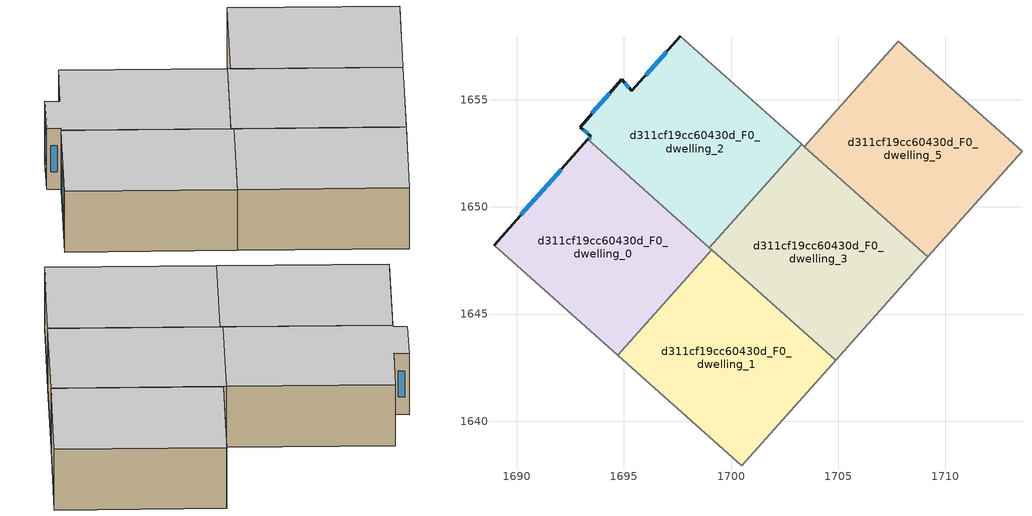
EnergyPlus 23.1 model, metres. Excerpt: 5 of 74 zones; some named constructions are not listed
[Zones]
d311cf19cc60430d_F0_dwelling_0
 floor ground (EU_floor_Construction): 1699.1,1647.99 1694.72,1643.07 1688.94,1648.22 1693.32,1653.14 z0
 wall outside (EU_wall_Construction): 1693.32,1653.14 1688.94,1648.22 z0:3
 wall to d311cf19cc60430d_F0_dwelling_1 (EU_wall_Construction): 1694.72,1643.07 1699.1,1647.99 z0:3
 wall adiabatic (EU_wall_Construction): 1688.94,1648.22 1694.72,1643.07 z0:3
 wall to d311cf19cc60430d_F0_dwelling_2 (EU_wall_Construction): 1698.99,1648.09 1693.32,1653.14 z0:3
 wall to d311cf19cc60430d_F0_dwelling_3 (EU_wall_Construction): 1699.1,1647.99 1698.99,1648.09 z0:3
 window (EU_Window_Construction): 1692.07,1651.74 1690.19,1649.62 z0.86:2.14
 ceiling to d311cf19cc60430d_F1_dwelling_0 (EU_floor_Construction): 1694.72,1643.07 1699.1,1647.99 1693.32,1653.14 1688.94,1648.22 z3
d311cf19cc60430d_F0_dwelling_1
 floor ground (EU_floor_Construction): 1704.88,1642.84 1700.49,1637.93 1694.72,1643.07 1699.1,1647.99 z0
 wall adiabatic (EU_wall_Construction): 1694.72,1643.07 1700.49,1637.93 1704.88,1642.84 z0:3
 wall to d311cf19cc60430d_F0_dwelling_3 (EU_wall_Construction): 1704.88,1642.84 1699.1,1647.99 z0:3
 ceiling to d311cf19cc60430d_F1_dwelling_1 (EU_floor_Construction): 1700.49,1637.93 1704.88,1642.84 1699.1,1647.99 1694.72,1643.07 z3
d311cf19cc60430d_F0_dwelling_2
 floor ground (EU_floor_Construction): 1703.29,1652.92 1698.99,1648.09 1693.32,1653.14 1693.46,1653.3 1692.95,1653.73 1694.9,1655.94 1695.37,1655.41 1697.64,1657.96 z0
 wall outside (EU_wall_Construction): 1697.64,1657.96 1695.37,1655.41 1694.9,1655.94 1692.95,1653.73 1693.46,1653.3 1693.32,1653.14 z0:3
 wall to d311cf19cc60430d_F0_dwelling_3 (EU_wall_Construction): 1698.99,1648.09 1703.29,1652.92 z0:3
 wall to d311cf19cc60430d_F0_dwelling_4 (EU_wall_Construction): 1703.29,1652.92 1697.64,1657.96 z0:3
 window (EU_Window_Construction): 1693.1,1653.61 1693.32,1653.42 / 1694.34,1655.31 1693.51,1654.36 / 1695.23,1655.56 1695.03,1655.79 / 1696.99,1657.23 1696.02,1656.14 / 1693.42,1653.26 1693.36,1653.19 z0.86:2.14
 ceiling to d311cf19cc60430d_F1_dwelling_2 (EU_floor_Construction): 1698.99,1648.09 1703.29,1652.92 1697.64,1657.96 1695.37,1655.41 1694.9,1655.94 1692.95,1653.73 1693.46,1653.3 1693.32,1653.14 z3
d311cf19cc60430d_F0_dwelling_3
 floor ground (EU_floor_Construction): 1709.18,1647.67 1704.88,1642.84 1698.99,1648.09 1703.29,1652.92 z0
 wall adiabatic (EU_wall_Construction): 1704.88,1642.84 1709.18,1647.67 z0:3
 wall to d311cf19cc60430d_F0_dwelling_5 (EU_wall_Construction): 1709.18,1647.67 1703.41,1652.81 z0:3
 wall to d311cf19cc60430d_F0_dwelling_4 (EU_wall_Construction): 1703.41,1652.81 1703.29,1652.92 z0:3
 ceiling to d311cf19cc60430d_F1_dwelling_3 (EU_floor_Construction): 1704.88,1642.84 1709.18,1647.67 1703.29,1652.92 1698.99,1648.09 z3
d311cf19cc60430d_F0_dwelling_5
 floor ground (EU_floor_Construction): 1713.58,1652.6 1709.18,1647.67 1703.41,1652.81 1707.8,1657.74 z0
 wall to d311cf19cc60430d_F0_dwelling_4 (EU_wall_Construction): 1707.8,1657.74 1703.41,1652.81 z0:3
 wall adiabatic (EU_wall_Construction): 1709.18,1647.67 1713.58,1652.6 z0:3
 wall to d311cf19cc60430d_F0_dwelling_7 (EU_wall_Construction): 1713.58,1652.6 1707.81,1657.73 z0:3
 ceiling to d311cf19cc60430d_F1_dwelling_5 (EU_floor_Construction): 1709.18,1647.67 1713.58,1652.6 1707.8,1657.74 1703.41,1652.81 z3
[SCHEDULE:FILE] Column Number=1; Rows to Skip at Top=0; Number of Hours of Data=8760; Column Separator=Comma; Interpolate to Timestep=No; Minutes per Item=60; Adjust Schedule for Daylight Savings=Yes
Name | File
EU_Step8_GainSchedule_d311cf19cc60430d_F1_dwelling_10_f000 | ../../schedules/d311cf19cc60430d/d311cf19cc60430d_F1_dwelling_10_f000_gain.csv
EU_Step8_GainSchedule_d311cf19cc60430d_F2_dwelling_0_f000 | ../../schedules/d311cf19cc60430d/d311cf19cc60430d_F2_dwelling_0_f000_gain.csv
EU_Step8_GainSchedule_d311cf19cc60430d_F2_dwelling_1_f000 | ../../schedules/d311cf19cc60430d/d311cf19cc60430d_F2_dwelling_1_f000_gain.csv
EU_Step8_GainSchedule_d311cf19cc60430d_F2_dwelling_2_f000 | ../../schedules/d311cf19cc60430d/d311cf19cc60430d_F2_dwelling_2_f000_gain.csv
EU_Step8_GainSchedule_d311cf19cc60430d_F2_dwelling_3_f000 | ../../schedules/d311cf19cc60430d/d311cf19cc60430d_F2_dwelling_3_f000_gain.csv
EU_Step8_GainSchedule_d311cf19cc60430d_F2_dwelling_4_f000 | ../../schedules/d311cf19cc60430d/d311cf19cc60430d_F2_dwelling_4_f000_gain.csv
EU_Step8_GainSchedule_d311cf19cc60430d_F2_dwelling_5_f000 | ../../schedules/d311cf19cc60430d/d311cf19cc60430d_F2_dwelling_5_f000_gain.csv
EU_Step8_GainSchedule_d311cf19cc60430d_F2_dwelling_6_f000 | ../../schedules/d311cf19cc60430d/d311cf19cc60430d_F2_dwelling_6_f000_gain.csv
EU_Step8_GainSchedule_d311cf19cc60430d_F2_dwelling_7_f000 | ../../schedules/d311cf19cc60430d/d311cf19cc60430d_F2_dwelling_7_f000_gain.csv
EU_Step8_GainSchedule_d311cf19cc60430d_F2_dwelling_8_f000 | ../../schedules/d311cf19cc60430d/d311cf19cc60430d_F2_dwelling_8_f000_gain.csv
EU_Step8_GainSchedule_d311cf19cc60430d_F2_dwelling_9_f000 | ../../schedules/d311cf19cc60430d/d311cf19cc60430d_F2_dwelling_9_f000_gain.csv
EU_Step8_GainSchedule_d311cf19cc60430d_F2_dwelling_10_f000 | ../../schedules/d311cf19cc60430d/d311cf19cc60430d_F2_dwelling_10_f000_gain.csv
EU_Step8_GainSchedule_d311cf19cc60430d_F4_dwelling_8_f000 | ../../schedules/d311cf19cc60430d/d311cf19cc60430d_F4_dwelling_8_f000_gain.csv
EU_Step8_GainSchedule_d311cf19cc60430d_F4_dwelling_9_f000 | ../../schedules/d311cf19cc60430d/d311cf19cc60430d_F4_dwelling_9_f000_gain.csv
EU_Step8_GainSchedule_d311cf19cc60430d_F5_dwelling_0_f000 | ../../schedules/d311cf19cc60430d/d311cf19cc60430d_F5_dwelling_0_f000_gain.csv
EU_Step8_GainSchedule_d311cf19cc60430d_F5_dwelling_1_f000 | ../../schedules/d311cf19cc60430d/d311cf19cc60430d_F5_dwelling_1_f000_gain.csv
EU_Step8_GainSchedule_d311cf19cc60430d_F5_dwelling_2_f000 | ../../schedules/d311cf19cc60430d/d311cf19cc60430d_F5_dwelling_2_f000_gain.csv
EU_Step8_GainSchedule_d311cf19cc60430d_F5_dwelling_3_f000 | ../../schedules/d311cf19cc60430d/d311cf19cc60430d_F5_dwelling_3_f000_gain.csv
EU_Step8_GainSchedule_d311cf19cc60430d_F5_dwelling_4_f000 | ../../schedules/d311cf19cc60430d/d311cf19cc60430d_F5_dwelling_4_f000_gain.csv
EU_Step8_GainSchedule_d311cf19cc60430d_F5_dwelling_5_f000 | ../../schedules/d311cf19cc60430d/d311cf19cc60430d_F5_dwelling_5_f000_gain.csv
EU_Step8_GainSchedule_d311cf19cc60430d_F5_dwelling_6_f000 | ../../schedules/d311cf19cc60430d/d311cf19cc60430d_F5_dwelling_6_f000_gain.csv
EU_Step8_GainSchedule_d311cf19cc60430d_F5_dwelling_7_f000 | ../../schedules/d311cf19cc60430d/d311cf19cc60430d_F5_dwelling_7_f000_gain.csv
EU_Step8_GainSchedule_d311cf19cc60430d_F5_dwelling_8_f000 | ../../schedules/d311cf19cc60430d/d311cf19cc60430d_F5_dwelling_8_f000_gain.csv
EU_Step8_GainSchedule_d311cf19cc60430d_F5_dwelling_9_f000 | ../../schedules/d311cf19cc60430d/d311cf19cc60430d_F5_dwelling_9_f000_gain.csv
